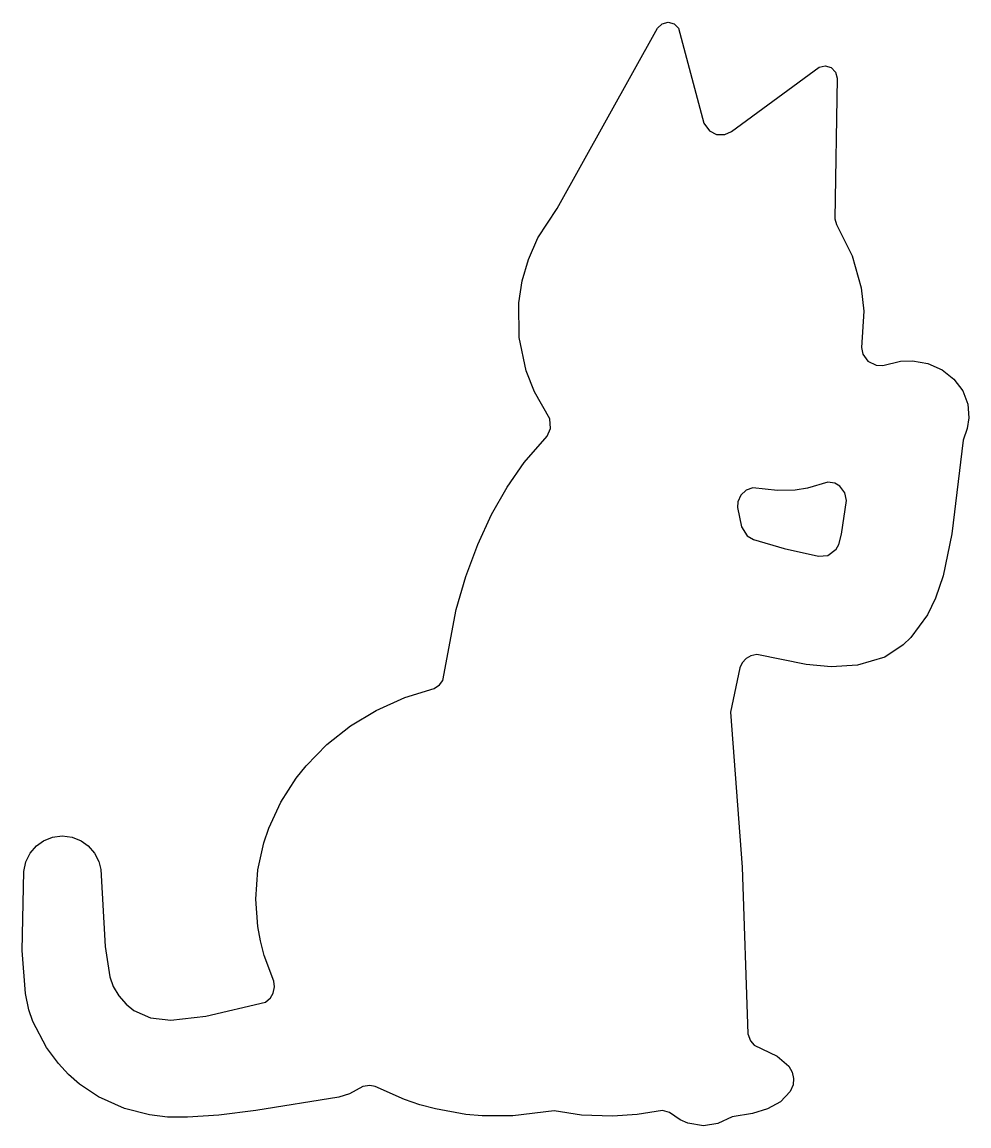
# Model space of a CAD drawing. Extents: x 0 to 2.57, y 0 to 3.
import ezdxf

# ---------------------------------------------------------------- set-up
doc = ezdxf.new("R2010")
doc.units = 0

msp = doc.modelspace()

# ---------------------------------------------------------------- linework, layer by layer
for points in [[(0.4999, 0.2986), (0.6618, 0.3366), (0.675, 0.3479), (0.6827, 0.361), (0.6862, 0.3779), (0.6842, 0.393), (0.6581, 0.4633), (0.6478, 0.5026), (0.6407, 0.542), (0.6353, 0.6163), (0.6411, 0.6964), (0.6573, 0.7694), (0.6707, 0.8092), (0.7032, 0.8796), (0.7452, 0.9452), (0.772, 0.9788), (0.8288, 1.0369), (0.8926, 1.0871), (0.9627, 1.1294), (1.0407, 1.1641), (1.1202, 1.1892), (1.1344, 1.1988), (1.1435, 1.2108), (1.1803, 1.4032), (1.2064, 1.4935), (1.2387, 1.5806), (1.276, 1.6614), (1.3183, 1.7362), (1.3646, 1.803), (1.4275, 1.8747), (1.4367, 1.8955), (1.4342, 1.9221), (1.393, 1.9953), (1.3705, 2.0525), (1.3513, 2.1426), (1.3503, 2.2374), (1.3595, 2.297), (1.3762, 2.3545), (1.4021, 2.4132), (1.4541, 2.4933), (1.7275, 2.9832), (1.7395, 2.9954), (1.756, 3), (1.7726, 2.9956), (1.7847, 2.9834), (1.8536, 2.725), (1.8683, 2.7044), (1.8872, 2.6948), (1.9104, 2.6944), (1.9283, 2.7024), (2.1665, 2.8771), (2.183, 2.8811), (2.1993, 2.8764), (2.2111, 2.8642), (2.2152, 2.8478), (2.2096, 2.4652), (2.2136, 2.45), (2.2563, 2.3651), (2.2807, 2.278), (2.2877, 2.2142), (2.2821, 2.1157), (2.2856, 2.0973), (2.2988, 2.0786), (2.3212, 2.0674), (2.34, 2.0671), (2.3881, 2.0788), (2.4207, 2.0797), (2.4623, 2.0723), (2.5008, 2.0553), (2.5331, 2.0299), (2.5569, 1.9978), (2.5708, 1.9613), (2.5737, 1.924), (2.5688, 1.8953), (2.558, 1.8637), (2.5276, 1.609), (2.5039, 1.4949), (2.4833, 1.4343), (2.4609, 1.3887), (2.416, 1.327), (2.3947, 1.3074), (2.3449, 1.2744), (2.2707, 1.2518), (2.1992, 1.2478), (2.1309, 1.254), (1.9973, 1.2809), (1.9811, 1.2776), (1.9685, 1.2705), (1.9574, 1.2584), (1.9514, 1.2452), (1.9261, 1.1247), (1.957, 0.7032), (1.9729, 0.2504), (1.9797, 0.2314), (1.99, 0.2195), (2.0525, 0.1899), (2.084, 0.1622), (2.0932, 0.1461), (2.0973, 0.1288), (2.0958, 0.1115), (2.0881, 0.0935), (2.0613, 0.0656), (2.0259, 0.0463), (1.9858, 0.0337), (1.9304, 0.0251), (1.891, 0.0065), (1.8524, 0), (1.8097, 0.0071), (1.7884, 0.0168), (1.7597, 0.0368), (1.7405, 0.0421), (1.6722, 0.0314), (1.6053, 0.0265), (1.5207, 0.0296), (1.4462, 0.0411), (1.3342, 0.0275), (1.2507, 0.0275), (1.2064, 0.0314), (1.1236, 0.0461), (1.0814, 0.0576), (1.0398, 0.0717), (0.9599, 0.107), (0.9453, 0.1098), (0.9265, 0.1068), (0.8902, 0.0873), (0.861, 0.0784), (0.635, 0.042), (0.5346, 0.0292), (0.4497, 0.0236), (0.3952, 0.0242), (0.3467, 0.0301), (0.2785, 0.0478), (0.2073, 0.0794), (0.1558, 0.1138), (0.1261, 0.1398), (0.0988, 0.1692), (0.0666, 0.2127), (0.0297, 0.2837), (0.0187, 0.3156), (0.0092, 0.3596), (0, 0.4771), (0.0047, 0.6917), (0.01, 0.7175), (0.0219, 0.7417), (0.0391, 0.7616), (0.0581, 0.7752), (0.0825, 0.7851), (0.1092, 0.7886), (0.1364, 0.7851), (0.1609, 0.7752), (0.1798, 0.7616), (0.197, 0.7417), (0.2086, 0.7185), (0.2137, 0.6969), (0.2255, 0.4879), (0.2381, 0.4054), (0.2472, 0.379), (0.2629, 0.3537), (0.2825, 0.331), (0.3038, 0.314), (0.349, 0.294), (0.4048, 0.287)], [(2.0533, 1.7265), (1.9864, 1.7345), (1.9678, 1.7278), (1.9534, 1.7143), (1.9454, 1.6963), (1.9445, 1.6809), (1.9553, 1.6278), (1.971, 1.6036), (1.9882, 1.5942), (2.0717, 1.5691), (2.165, 1.5482), (2.1901, 1.5503), (2.2132, 1.5674), (2.22, 1.5801), (2.2272, 1.6084), (2.241, 1.6994), (2.2368, 1.7204), (2.2225, 1.739), (2.2095, 1.7465), (2.1905, 1.7498), (2.1347, 1.7334), (2.1015, 1.7276)]]:
    msp.add_lwpolyline(points, close=True)

doc.saveas('drawing.dxf')
